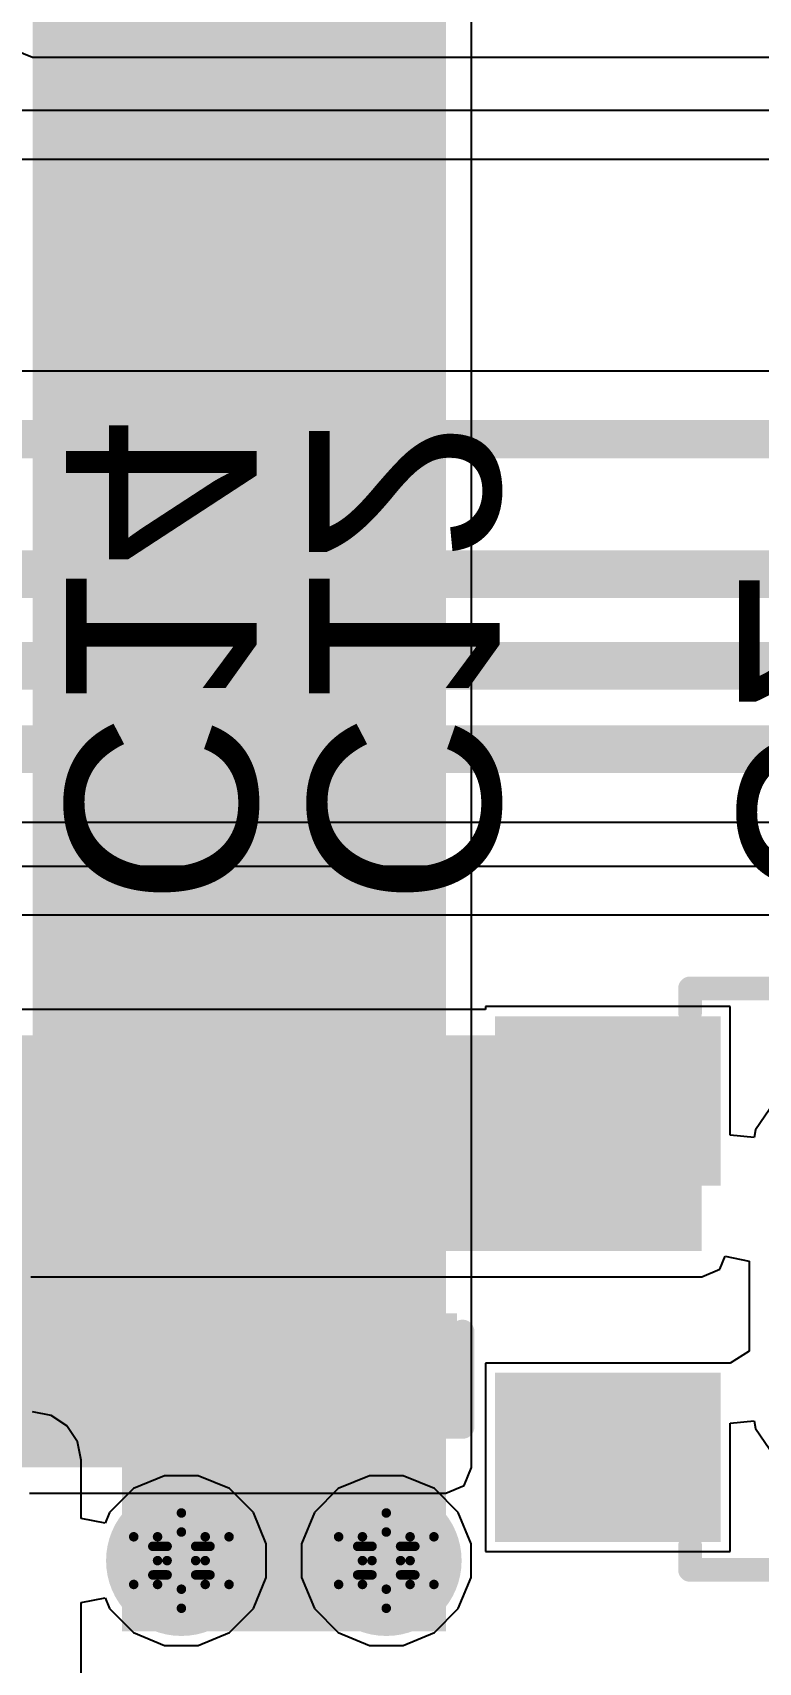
# Model space of a CAD drawing. Header units: inches. Extents: x -2.7 to 10.9, y -2.9 to 7.4.
# Drawn here: x 0.305 to 0.4573, y -2.0914 to -1.7494 of the extents above; entities that cross this region are included whole.
import ezdxf

# ---------------------------------------------------------------- set-up
doc = ezdxf.new("R2010")
doc.units = ezdxf.units.IN
doc.header["$MEASUREMENT"] = 0
for name, color, linetype in [('Board Outline', 216, 'Continuous'), ('Bottom Layer', 5, 'Continuous'), ('Bottom Overlay', 54, 'Continuous'), ('Bottom Paste', 16, 'Continuous'), ('Bottom Solder', 6, 'Continuous'), ('Drill Drawing', 1, 'Continuous'), ('Layer 2', 16, 'Continuous'), ('Layer 3', 76, 'Continuous'), ('Top Layer', 1, 'Continuous'), ('Top Solder', 216, 'Continuous'), ('Via Holes', 16, 'Continuous')]:
    doc.layers.add(name, color=color, linetype=linetype)
doc.styles.add('Arial', font='', dxfattribs={"height": 0.2})
doc.styles.get('Arial').set_extended_font_data('Arial')

# ---------------------------------------------------------------- blocks, each defined once
blk = doc.blocks.new('SOT_25_5_B_139')
at = {"layer": 'Bottom Layer'}
for points in [[(-0.06693, 0.05118), (-0.02756, 0.05118), (-0.02756, 0.02362), (-0.06693, 0.02362)], [(0.02756, 0.05118), (0.06693, 0.05118), (0.06693, 0.02362), (0.02756, 0.02362)], [(-0.06693, 0.01378), (-0.02756, 0.01378), (-0.02756, -0.01378), (-0.06693, -0.01378)], [(-0.06693, -0.02362), (-0.02756, -0.02362), (-0.02756, -0.05118), (-0.06693, -0.05118)], [(0.02756, -0.02362), (0.06693, -0.02362), (0.06693, -0.05118), (0.02756, -0.05118)]]:
    blk.add_hatch(color=5, dxfattribs=at).paths.add_polyline_path(points)
at = {"layer": 'Bottom Paste'}
for points in [[(-0.06693, 0.05118), (-0.02756, 0.05118), (-0.02756, 0.02362), (-0.06693, 0.02362)], [(0.02756, 0.05118), (0.06693, 0.05118), (0.06693, 0.02362), (0.02756, 0.02362)], [(-0.06693, 0.01378), (-0.02756, 0.01378), (-0.02756, -0.01378), (-0.06693, -0.01378)], [(-0.06693, -0.02362), (-0.02756, -0.02362), (-0.02756, -0.05118), (-0.06693, -0.05118)], [(0.02756, -0.02362), (0.06693, -0.02362), (0.06693, -0.05118), (0.02756, -0.05118)]]:
    blk.add_hatch(color=16, dxfattribs=at).paths.add_polyline_path(points)
at = {"layer": 'Bottom Solder'}
for points in [[(-0.07093, 0.05518), (-0.02356, 0.05518), (-0.02356, 0.01962), (-0.07093, 0.01962)], [(0.02356, 0.05518), (0.07093, 0.05518), (0.07093, 0.01962), (0.02356, 0.01962)], [(-0.07093, 0.01778), (-0.02356, 0.01778), (-0.02356, -0.01778), (-0.07093, -0.01778)], [(-0.07093, -0.01962), (-0.02356, -0.01962), (-0.02356, -0.05518), (-0.07093, -0.05518)], [(0.02356, -0.01962), (0.07093, -0.01962), (0.07093, -0.05518), (0.02356, -0.05518)]]:
    blk.add_hatch(color=6, dxfattribs=at).paths.add_polyline_path(points)
at = {"layer": 'Bottom Overlay'}
for points in [[(-0.03, 0.061, 0.005, 0.005, 0), (-0.03, 0.056, 0.005, 0.005, 0)], [(0.03, 0.061, 0.005, 0.005, 0), (-0.03, 0.061, 0.005, 0.005, 0)], [(0.03, 0.061, 0.005, 0.005, 0), (0.03, 0.056, 0.005, 0.005, 0)], [(-0.078, -0.032, 0.005, 0.005, 0), (-0.078, -0.042, 0.005, 0.005, 0)], [(-0.073, -0.037, 0.005, 0.005, 0), (-0.078, -0.032, 0.005, 0.005, 0)], [(-0.073, -0.037, 0.005, 0.005, 0), (-0.078, -0.042, 0.005, 0.005, 0)], [(-0.03, -0.056, 0.005, 0.005, 0), (-0.03, -0.061, 0.005, 0.005, 0)], [(0.03, -0.056, 0.005, 0.005, 0), (0.03, -0.061, 0.005, 0.005, 0)], [(0.03, -0.061, 0.005, 0.005, 0), (-0.03, -0.061, 0.005, 0.005, 0)]]:
    blk.add_lwpolyline(points, format="xyseb", dxfattribs=at)
for points in [[(-0.03125, 0.061, 0.0025, 0.0025, 1), (-0.02875, 0.061, 0.0025, 0.0025, 1)], [(-0.03125, 0.061, 0.0025, 0.0025, 1), (-0.02875, 0.061, 0.0025, 0.0025, 1)], [(0.02875, 0.061, 0.0025, 0.0025, 1), (0.03125, 0.061, 0.0025, 0.0025, 1)], [(0.02875, 0.061, 0.0025, 0.0025, 1), (0.03125, 0.061, 0.0025, 0.0025, 1)], [(-0.03125, 0.056, 0.0025, 0.0025, 1), (-0.02875, 0.056, 0.0025, 0.0025, 1)], [(0.02875, 0.056, 0.0025, 0.0025, 1), (0.03125, 0.056, 0.0025, 0.0025, 1)], [(-0.07925, -0.032, 0.0025, 0.0025, 1), (-0.07675, -0.032, 0.0025, 0.0025, 1)], [(-0.07925, -0.032, 0.0025, 0.0025, 1), (-0.07675, -0.032, 0.0025, 0.0025, 1)], [(-0.07425, -0.037, 0.0025, 0.0025, 1), (-0.07175, -0.037, 0.0025, 0.0025, 1)], [(-0.07425, -0.037, 0.0025, 0.0025, 1), (-0.07175, -0.037, 0.0025, 0.0025, 1)], [(-0.07925, -0.042, 0.0025, 0.0025, 1), (-0.07675, -0.042, 0.0025, 0.0025, 1)], [(-0.07925, -0.042, 0.0025, 0.0025, 1), (-0.07675, -0.042, 0.0025, 0.0025, 1)], [(-0.03125, -0.056, 0.0025, 0.0025, 1), (-0.02875, -0.056, 0.0025, 0.0025, 1)], [(0.02875, -0.056, 0.0025, 0.0025, 1), (0.03125, -0.056, 0.0025, 0.0025, 1)], [(-0.03125, -0.061, 0.0025, 0.0025, 1), (-0.02875, -0.061, 0.0025, 0.0025, 1)], [(-0.03125, -0.061, 0.0025, 0.0025, 1), (-0.02875, -0.061, 0.0025, 0.0025, 1)], [(0.02875, -0.061, 0.0025, 0.0025, 1), (0.03125, -0.061, 0.0025, 0.0025, 1)], [(0.02875, -0.061, 0.0025, 0.0025, 1), (0.03125, -0.061, 0.0025, 0.0025, 1)]]:
    blk.add_lwpolyline(points, format="xyseb", close=True, dxfattribs=at)
blk = doc.blocks.new('IND_0402_B_256')
at = {"layer": 'Bottom Layer'}
for points in [[(-0.02165, 0.01181), (-0.00591, 0.01181), (-0.00591, -0.01181), (-0.02165, -0.01181)], [(0.00591, 0.01181), (0.02165, 0.01181), (0.02165, -0.01181), (0.00591, -0.01181)]]:
    blk.add_hatch(color=5, dxfattribs=at).paths.add_polyline_path(points)
at = {"layer": 'Bottom Paste'}
for points in [[(-0.02165, 0.01181), (-0.00591, 0.01181), (-0.00591, -0.01181), (-0.02165, -0.01181)], [(0.00591, 0.01181), (0.02165, 0.01181), (0.02165, -0.01181), (0.00591, -0.01181)]]:
    blk.add_hatch(color=16, dxfattribs=at).paths.add_polyline_path(points)
at = {"layer": 'Bottom Solder'}
for points in [[(-0.02565, 0.01581), (-0.00191, 0.01581), (-0.00191, -0.01581), (-0.02565, -0.01581)], [(0.00191, 0.01581), (0.02565, 0.01581), (0.02565, -0.01581), (0.00191, -0.01581)]]:
    blk.add_hatch(color=6, dxfattribs=at).paths.add_polyline_path(points)
at = {"layer": 'Bottom Overlay'}
for points in [[(-0.028, -0.018, 0.00787, 0.00787, 0), (-0.028, 0.018, 0.00787, 0.00787, 0)], [(-0.012, 0.018, 0.00787, 0.00787, 0), (-0.028, 0.018, 0.00787, 0.00787, 0)], [(0.028, 0.018, 0.00787, 0.00787, 0), (-0.012, 0.018, 0.00787, 0.00787, 0)], [(0.028, -0.018, 0.00787, 0.00787, 0), (0.028, 0.018, 0.00787, 0.00787, 0)], [(-0.012, -0.018, 0.00787, 0.00787, 0), (-0.028, -0.018, 0.00787, 0.00787, 0)], [(0.028, -0.018, 0.00787, 0.00787, 0), (-0.012, -0.018, 0.00787, 0.00787, 0)]]:
    blk.add_lwpolyline(points, format="xyseb", dxfattribs=at)
for points in [[(-0.02997, 0.018, 0.00394, 0.00394, 1), (-0.02603, 0.018, 0.00394, 0.00394, 1)], [(-0.02997, 0.018, 0.00394, 0.00394, 1), (-0.02603, 0.018, 0.00394, 0.00394, 1)], [(-0.01397, 0.018, 0.00394, 0.00394, 1), (-0.01003, 0.018, 0.00394, 0.00394, 1)], [(-0.01397, 0.018, 0.00394, 0.00394, 1), (-0.01003, 0.018, 0.00394, 0.00394, 1)], [(0.02603, 0.018, 0.00394, 0.00394, 1), (0.02997, 0.018, 0.00394, 0.00394, 1)], [(0.02603, 0.018, 0.00394, 0.00394, 1), (0.02997, 0.018, 0.00394, 0.00394, 1)], [(-0.02997, -0.018, 0.00394, 0.00394, 1), (-0.02603, -0.018, 0.00394, 0.00394, 1)], [(-0.02997, -0.018, 0.00394, 0.00394, 1), (-0.02603, -0.018, 0.00394, 0.00394, 1)], [(-0.01397, -0.018, 0.00394, 0.00394, 1), (-0.01003, -0.018, 0.00394, 0.00394, 1)], [(-0.01397, -0.018, 0.00394, 0.00394, 1), (-0.01003, -0.018, 0.00394, 0.00394, 1)], [(0.02603, -0.018, 0.00394, 0.00394, 1), (0.02997, -0.018, 0.00394, 0.00394, 1)], [(0.02603, -0.018, 0.00394, 0.00394, 1), (0.02997, -0.018, 0.00394, 0.00394, 1)]]:
    blk.add_lwpolyline(points, format="xyseb", close=True, dxfattribs=at)
blk = doc.blocks.new('C___0402_B_330')
at = {"layer": 'Bottom Layer'}
for points in [[(-0.0095, 0.0125), (-0.0095, -0.0125), (-0.0275, -0.0125), (-0.0275, 0.0125)], [(0.0275, 0.0125), (0.0275, -0.0125), (0.0095, -0.0125), (0.0095, 0.0125)]]:
    blk.add_hatch(color=5, dxfattribs=at).paths.add_polyline_path(points)
at = {"layer": 'Bottom Paste'}
for points in [[(-0.0095, 0.0125), (-0.0095, -0.0125), (-0.0275, -0.0125), (-0.0275, 0.0125)], [(0.0275, 0.0125), (0.0275, -0.0125), (0.0095, -0.0125), (0.0095, 0.0125)]]:
    blk.add_hatch(color=16, dxfattribs=at).paths.add_polyline_path(points)
at = {"layer": 'Bottom Solder'}
for points in [[(-0.00714, 0.01486), (-0.00714, -0.01486), (-0.02986, -0.01486), (-0.02986, 0.01486)], [(0.02986, 0.01486), (0.02986, -0.01486), (0.00714, -0.01486), (0.00714, 0.01486)]]:
    blk.add_hatch(color=6, dxfattribs=at).paths.add_polyline_path(points)
at = {"layer": 'Bottom Overlay'}
for points in [[(-0.031, 0.016, 0.005, 0.005, 0), (-0.011, 0.016, 0.005, 0.005, 0)], [(-0.031, 0.016, 0.005, 0.005, 0), (-0.031, -0.016, 0.005, 0.005, 0)], [(0.011, 0.016, 0.005, 0.005, 0), (0.031, 0.016, 0.005, 0.005, 0)], [(0.031, 0.016, 0.005, 0.005, 0), (0.031, -0.016, 0.005, 0.005, 0)], [(-0.031, -0.016, 0.005, 0.005, 0), (-0.011, -0.016, 0.005, 0.005, 0)], [(0.011, -0.016, 0.005, 0.005, 0), (0.031, -0.016, 0.005, 0.005, 0)]]:
    blk.add_lwpolyline(points, format="xyseb", dxfattribs=at)
for points in [[(-0.03225, 0.016, 0.0025, 0.0025, 1), (-0.02975, 0.016, 0.0025, 0.0025, 1)], [(-0.03225, 0.016, 0.0025, 0.0025, 1), (-0.02975, 0.016, 0.0025, 0.0025, 1)], [(-0.01225, 0.016, 0.0025, 0.0025, 1), (-0.00975, 0.016, 0.0025, 0.0025, 1)], [(0.00975, 0.016, 0.0025, 0.0025, 1), (0.01225, 0.016, 0.0025, 0.0025, 1)], [(0.02975, 0.016, 0.0025, 0.0025, 1), (0.03225, 0.016, 0.0025, 0.0025, 1)], [(0.02975, 0.016, 0.0025, 0.0025, 1), (0.03225, 0.016, 0.0025, 0.0025, 1)], [(-0.03225, -0.016, 0.0025, 0.0025, 1), (-0.02975, -0.016, 0.0025, 0.0025, 1)], [(-0.03225, -0.016, 0.0025, 0.0025, 1), (-0.02975, -0.016, 0.0025, 0.0025, 1)], [(-0.01225, -0.016, 0.0025, 0.0025, 1), (-0.00975, -0.016, 0.0025, 0.0025, 1)], [(0.00975, -0.016, 0.0025, 0.0025, 1), (0.01225, -0.016, 0.0025, 0.0025, 1)], [(0.02975, -0.016, 0.0025, 0.0025, 1), (0.03225, -0.016, 0.0025, 0.0025, 1)], [(0.02975, -0.016, 0.0025, 0.0025, 1), (0.03225, -0.016, 0.0025, 0.0025, 1)]]:
    blk.add_lwpolyline(points, format="xyseb", close=True, dxfattribs=at)
blk = doc.blocks.new('C___0402_B_332')
at = {"layer": 'Bottom Layer'}
for points in [[(-0.0095, 0.0125), (-0.0095, -0.0125), (-0.0275, -0.0125), (-0.0275, 0.0125)], [(0.0275, 0.0125), (0.0275, -0.0125), (0.0095, -0.0125), (0.0095, 0.0125)]]:
    blk.add_hatch(color=5, dxfattribs=at).paths.add_polyline_path(points)
at = {"layer": 'Bottom Paste'}
for points in [[(-0.0095, 0.0125), (-0.0095, -0.0125), (-0.0275, -0.0125), (-0.0275, 0.0125)], [(0.0275, 0.0125), (0.0275, -0.0125), (0.0095, -0.0125), (0.0095, 0.0125)]]:
    blk.add_hatch(color=16, dxfattribs=at).paths.add_polyline_path(points)
at = {"layer": 'Bottom Solder'}
for points in [[(-0.00714, 0.01486), (-0.00714, -0.01486), (-0.02986, -0.01486), (-0.02986, 0.01486)], [(0.02986, 0.01486), (0.02986, -0.01486), (0.00714, -0.01486), (0.00714, 0.01486)]]:
    blk.add_hatch(color=6, dxfattribs=at).paths.add_polyline_path(points)
at = {"layer": 'Bottom Overlay'}
for points in [[(-0.031, 0.016, 0.005, 0.005, 0), (-0.031, -0.016, 0.005, 0.005, 0)], [(-0.031, 0.016, 0.005, 0.005, 0), (-0.011, 0.016, 0.005, 0.005, 0)], [(0.011, 0.016, 0.005, 0.005, 0), (0.031, 0.016, 0.005, 0.005, 0)], [(0.031, 0.016, 0.005, 0.005, 0), (0.031, -0.016, 0.005, 0.005, 0)], [(-0.031, -0.016, 0.005, 0.005, 0), (-0.011, -0.016, 0.005, 0.005, 0)], [(0.011, -0.016, 0.005, 0.005, 0), (0.031, -0.016, 0.005, 0.005, 0)]]:
    blk.add_lwpolyline(points, format="xyseb", dxfattribs=at)
for points in [[(-0.03225, 0.016, 0.0025, 0.0025, 1), (-0.02975, 0.016, 0.0025, 0.0025, 1)], [(-0.03225, 0.016, 0.0025, 0.0025, 1), (-0.02975, 0.016, 0.0025, 0.0025, 1)], [(-0.01225, 0.016, 0.0025, 0.0025, 1), (-0.00975, 0.016, 0.0025, 0.0025, 1)], [(0.00975, 0.016, 0.0025, 0.0025, 1), (0.01225, 0.016, 0.0025, 0.0025, 1)], [(0.02975, 0.016, 0.0025, 0.0025, 1), (0.03225, 0.016, 0.0025, 0.0025, 1)], [(0.02975, 0.016, 0.0025, 0.0025, 1), (0.03225, 0.016, 0.0025, 0.0025, 1)], [(-0.03225, -0.016, 0.0025, 0.0025, 1), (-0.02975, -0.016, 0.0025, 0.0025, 1)], [(-0.03225, -0.016, 0.0025, 0.0025, 1), (-0.02975, -0.016, 0.0025, 0.0025, 1)], [(-0.01225, -0.016, 0.0025, 0.0025, 1), (-0.00975, -0.016, 0.0025, 0.0025, 1)], [(0.00975, -0.016, 0.0025, 0.0025, 1), (0.01225, -0.016, 0.0025, 0.0025, 1)], [(0.02975, -0.016, 0.0025, 0.0025, 1), (0.03225, -0.016, 0.0025, 0.0025, 1)], [(0.02975, -0.016, 0.0025, 0.0025, 1), (0.03225, -0.016, 0.0025, 0.0025, 1)]]:
    blk.add_lwpolyline(points, format="xyseb", close=True, dxfattribs=at)

msp = doc.modelspace()

# ---------------------------------------------------------------- hatches: boundary and pattern name
at = {"layer": 'Bottom Layer'}
for points in [[(0.44543, -2.00508), (0.44543, -1.95981), (0.26879, -1.95981), (0.26879, -2.00508)], [(0.39173, -2.08487), (0.39173, -2.02049), (0.32373, -2.02049), (0.32373, -2.08487)]]:
    msp.add_hatch(color=5, dxfattribs=at).paths.add_polyline_path(points)
h = msp.add_hatch(color=5, dxfattribs=at)
edge = h.paths.add_edge_path()
edge.add_arc((0.33623, -2.07005), 0.01181, 0, 360)
h = msp.add_hatch(color=5, dxfattribs=at)
edge = h.paths.add_edge_path()
edge.add_arc((0.37923, -2.07005), 0.01181, 0, 360)
at = {"layer": 'Bottom Solder'}
h = msp.add_hatch(color=6, dxfattribs=at)
edge = h.paths.add_edge_path()
edge.add_arc((0.33623, -2.07005), 0.01581, 0, 360)
h = msp.add_hatch(color=6, dxfattribs=at)
edge = h.paths.add_edge_path()
edge.add_arc((0.37923, -2.07005), 0.01581, 0, 360)
at = {"layer": 'Layer 2'}
h = msp.add_hatch(color=16, dxfattribs=at)
edge = h.paths.add_edge_path()
edge.add_arc((0.33623, -2.07005), 0.01181, 0, 360)
h = msp.add_hatch(color=16, dxfattribs=at)
edge = h.paths.add_edge_path()
edge.add_arc((0.37923, -2.07005), 0.01181, 0, 360)
at = {"layer": 'Layer 3'}
h = msp.add_hatch(color=76, dxfattribs=at)
edge = h.paths.add_edge_path()
edge.add_arc((0.33623, -2.07005), 0.01181, 0, 360)
h = msp.add_hatch(color=76, dxfattribs=at)
edge = h.paths.add_edge_path()
edge.add_arc((0.37923, -2.07005), 0.01181, 0, 360)
at = {"layer": 'Top Layer'}
for points in [[(0.305, -2.0505), (0.39173, -2.0505), (0.39173, -1.648), (0.305, -1.648)], [(0.10267, -2.0505), (0.39173, -2.0505), (0.39173, -1.97963), (0.10267, -1.97963)]]:
    msp.add_hatch(color=1, dxfattribs=at).paths.add_polyline_path(points)
h = msp.add_hatch(color=1, dxfattribs=at)
edge = h.paths.add_edge_path()
edge.add_arc((0.33623, -2.07005), 0.01181, 0, 360)
h = msp.add_hatch(color=1, dxfattribs=at)
edge = h.paths.add_edge_path()
edge.add_arc((0.37923, -2.07005), 0.01181, 0, 360)
at = {"layer": 'Top Solder'}
h = msp.add_hatch(color=216, dxfattribs=at)
edge = h.paths.add_edge_path()
edge.add_arc((0.33623, -2.07005), 0.01581, 0, 360)
h = msp.add_hatch(color=216, dxfattribs=at)
edge = h.paths.add_edge_path()
edge.add_arc((0.37923, -2.07005), 0.01581, 0, 360)
at = {"layer": 'Via Holes'}
h = msp.add_hatch(color=7, dxfattribs=at)
edge = h.paths.add_edge_path()
edge.add_arc((0.33623, -2.07005), 0.00591, 0, 360)
h = msp.add_hatch(color=7, dxfattribs=at)
edge = h.paths.add_edge_path()
edge.add_arc((0.37923, -2.07005), 0.00591, 0, 360)

# ---------------------------------------------------------------- linework, layer by layer
at = {"layer": 'Board Outline'}
msp.add_lwpolyline([(2.84412, -0.24125, 0.005, 0.005, -0.741893), (-2.49969, -1.37795, 0.005, 0.005, 0)], format="xyseb", dxfattribs=at)
at = {"layer": 'Bottom Layer'}
for p, q in [((0.30117, -1.75303), (0.305, -1.75462)), ((0.305, -1.75462), (0.62307, -1.75462)), ((0.60755, -1.82048), (-0.60409, -1.82048)), ((0.25585, -1.91509), (0.65783, -1.91509)), ((0.40006, -1.9544), (0.28862, -1.9544)), ((0.45143, -1.95381), (0.40006, -1.95381)), ((0.40006, -1.95381), (0.40006, -1.9544)), ((0.45143, -1.98076), (0.45143, -1.95381)), ((0.46061, -1.9739), (0.45674, -1.97969)), ((0.45674, -1.97969), (0.45643, -1.98126)), ((0.45643, -1.98126), (0.45143, -1.98076)), ((0.44926, -2.00891), (0.45038, -2.00619)), ((0.45038, -2.00619), (0.45538, -2.00719)), ((0.45538, -2.00719), (0.45538, -2.02609)), ((0.30461, -2.0105), (0.44543, -2.0105)), ((0.44543, -2.0105), (0.44926, -2.00891)), ((0.45538, -2.02609), (0.45143, -2.02861)), ((0.45038, -2.02861), (0.40006, -2.02861)), ((0.40006, -2.02861), (0.40006, -2.06817)), ((0.45143, -2.02861), (0.45038, -2.02861)), ((0.45143, -2.04123), (0.45643, -2.04073)), ((0.45143, -2.06817), (0.45143, -2.04123)), ((0.45643, -2.04073), (0.45674, -2.0423)), ((0.45674, -2.0423), (0.46061, -2.04809)), ((0.40006, -2.06817), (0.45143, -2.06817))]:
    msp.add_line(p, q, dxfattribs=at)
for points in [[(-0.615, -1.83475, 0.008, 0.008, 0), (0.61346, -1.83475, 0.008, 0.008, 0)], [(-1.50649, -1.8631, 0.01, 0.01, 0), (0.68552, -1.8631, 0.01, 0.01, 0)], [(-1.3433, -1.8823, 0.01, 0.01, 0), (0.67291, -1.8823, 0.01, 0.01, 0)], [(-1.3308, -1.8998, 0.01, 0.01, 0), (0.66416, -1.8998, 0.01, 0.01, 0)]]:
    msp.add_lwpolyline(points, format="xyseb", dxfattribs=at)
at = {"layer": 'Bottom Overlay'}
for points in [[(0.33623, -1.97999, 0.005, 0.005, 0), (0.33623, -1.942, 0.005, 0.005, 0)], [(0.37923, -1.97999, 0.005, 0.005, 0), (0.37923, -1.942, 0.005, 0.005, 0)]]:
    msp.add_lwpolyline(points, format="xyseb", dxfattribs=at)
for points in [[(0.33498, -1.942, 0.0025, 0.0025, 1), (0.33748, -1.942, 0.0025, 0.0025, 1)], [(0.37798, -1.942, 0.0025, 0.0025, 1), (0.38048, -1.942, 0.0025, 0.0025, 1)], [(0.33498, -1.97999, 0.0025, 0.0025, 1), (0.33748, -1.97999, 0.0025, 0.0025, 1)], [(0.37798, -1.97999, 0.0025, 0.0025, 1), (0.38048, -1.97999, 0.0025, 0.0025, 1)]]:
    msp.add_lwpolyline(points, format="xyseb", close=True, dxfattribs=at)
at = {"layer": 'Drill Drawing'}
for points in [[(0.33123, -2.06505, 0.002, 0.002, 0), (0.33623, -2.06005, 0.002, 0.002, 0)], [(0.33623, -2.06005, 0.002, 0.002, 0), (0.34123, -2.06505, 0.002, 0.002, 0)], [(0.37423, -2.06505, 0.002, 0.002, 0), (0.37923, -2.06005, 0.002, 0.002, 0)], [(0.37923, -2.06005, 0.002, 0.002, 0), (0.38423, -2.06505, 0.002, 0.002, 0)], [(0.32623, -2.06505, 0.002, 0.002, 0), (0.33123, -2.07005, 0.002, 0.002, 0)], [(0.32623, -2.06505, 0.002, 0.002, 0), (0.33123, -2.06505, 0.002, 0.002, 0)], [(0.33323, -2.06705, 0.002, 0.002, 0), (0.33623, -2.06405, 0.002, 0.002, 0)], [(0.33623, -2.06405, 0.002, 0.002, 0), (0.33923, -2.06705, 0.002, 0.002, 0)], [(0.34123, -2.06505, 0.002, 0.002, 0), (0.34623, -2.06505, 0.002, 0.002, 0)], [(0.34123, -2.07005, 0.002, 0.002, 0), (0.34623, -2.06505, 0.002, 0.002, 0)], [(0.36923, -2.06505, 0.002, 0.002, 0), (0.37423, -2.07005, 0.002, 0.002, 0)], [(0.36923, -2.06505, 0.002, 0.002, 0), (0.37423, -2.06505, 0.002, 0.002, 0)], [(0.37623, -2.06705, 0.002, 0.002, 0), (0.37923, -2.06405, 0.002, 0.002, 0)], [(0.37923, -2.06405, 0.002, 0.002, 0), (0.38223, -2.06705, 0.002, 0.002, 0)], [(0.38423, -2.06505, 0.002, 0.002, 0), (0.38923, -2.06505, 0.002, 0.002, 0)], [(0.38423, -2.07005, 0.002, 0.002, 0), (0.38923, -2.06505, 0.002, 0.002, 0)], [(0.33023, -2.06705, 0.002, 0.002, 0), (0.33323, -2.07005, 0.002, 0.002, 0)], [(0.33023, -2.06705, 0.002, 0.002, 0), (0.33323, -2.06705, 0.002, 0.002, 0)], [(0.33923, -2.06705, 0.002, 0.002, 0), (0.34223, -2.06705, 0.002, 0.002, 0)], [(0.33923, -2.07005, 0.002, 0.002, 0), (0.34223, -2.06705, 0.002, 0.002, 0)], [(0.37323, -2.06705, 0.002, 0.002, 0), (0.37623, -2.07005, 0.002, 0.002, 0)], [(0.37323, -2.06705, 0.002, 0.002, 0), (0.37623, -2.06705, 0.002, 0.002, 0)], [(0.38223, -2.06705, 0.002, 0.002, 0), (0.38523, -2.06705, 0.002, 0.002, 0)], [(0.38223, -2.07005, 0.002, 0.002, 0), (0.38523, -2.06705, 0.002, 0.002, 0)], [(0.32623, -2.07505, 0.002, 0.002, 0), (0.33123, -2.07005, 0.002, 0.002, 0)], [(0.33023, -2.07305, 0.002, 0.002, 0), (0.33323, -2.07005, 0.002, 0.002, 0)], [(0.33023, -2.07305, 0.002, 0.002, 0), (0.33323, -2.07305, 0.002, 0.002, 0)], [(0.33323, -2.07305, 0.002, 0.002, 0), (0.33623, -2.07605, 0.002, 0.002, 0)], [(0.33623, -2.07605, 0.002, 0.002, 0), (0.33923, -2.07305, 0.002, 0.002, 0)], [(0.33923, -2.07005, 0.002, 0.002, 0), (0.34223, -2.07305, 0.002, 0.002, 0)], [(0.33923, -2.07305, 0.002, 0.002, 0), (0.34223, -2.07305, 0.002, 0.002, 0)], [(0.34123, -2.07005, 0.002, 0.002, 0), (0.34623, -2.07505, 0.002, 0.002, 0)], [(0.36923, -2.07505, 0.002, 0.002, 0), (0.37423, -2.07005, 0.002, 0.002, 0)], [(0.37323, -2.07305, 0.002, 0.002, 0), (0.37623, -2.07005, 0.002, 0.002, 0)], [(0.37323, -2.07305, 0.002, 0.002, 0), (0.37623, -2.07305, 0.002, 0.002, 0)], [(0.37623, -2.07305, 0.002, 0.002, 0), (0.37923, -2.07605, 0.002, 0.002, 0)], [(0.37923, -2.07605, 0.002, 0.002, 0), (0.38223, -2.07305, 0.002, 0.002, 0)], [(0.38223, -2.07005, 0.002, 0.002, 0), (0.38523, -2.07305, 0.002, 0.002, 0)], [(0.38223, -2.07305, 0.002, 0.002, 0), (0.38523, -2.07305, 0.002, 0.002, 0)], [(0.38423, -2.07005, 0.002, 0.002, 0), (0.38923, -2.07505, 0.002, 0.002, 0)], [(0.32623, -2.07505, 0.002, 0.002, 0), (0.33123, -2.07505, 0.002, 0.002, 0)], [(0.33123, -2.07505, 0.002, 0.002, 0), (0.33623, -2.08005, 0.002, 0.002, 0)], [(0.33623, -2.08005, 0.002, 0.002, 0), (0.34123, -2.07505, 0.002, 0.002, 0)], [(0.34123, -2.07505, 0.002, 0.002, 0), (0.34623, -2.07505, 0.002, 0.002, 0)], [(0.36923, -2.07505, 0.002, 0.002, 0), (0.37423, -2.07505, 0.002, 0.002, 0)], [(0.37423, -2.07505, 0.002, 0.002, 0), (0.37923, -2.08005, 0.002, 0.002, 0)], [(0.37923, -2.08005, 0.002, 0.002, 0), (0.38423, -2.07505, 0.002, 0.002, 0)], [(0.38423, -2.07505, 0.002, 0.002, 0), (0.38923, -2.07505, 0.002, 0.002, 0)]]:
    msp.add_lwpolyline(points, format="xyseb", dxfattribs=at)
for points in [[(0.33573, -2.06005, 0.001, 0.001, 1), (0.33673, -2.06005, 0.001, 0.001, 1)], [(0.33573, -2.06005, 0.001, 0.001, 1), (0.33673, -2.06005, 0.001, 0.001, 1)], [(0.37873, -2.06005, 0.001, 0.001, 1), (0.37973, -2.06005, 0.001, 0.001, 1)], [(0.37873, -2.06005, 0.001, 0.001, 1), (0.37973, -2.06005, 0.001, 0.001, 1)], [(0.32573, -2.06505, 0.001, 0.001, 1), (0.32673, -2.06505, 0.001, 0.001, 1)], [(0.32573, -2.06505, 0.001, 0.001, 1), (0.32673, -2.06505, 0.001, 0.001, 1)], [(0.33073, -2.06505, 0.001, 0.001, 1), (0.33173, -2.06505, 0.001, 0.001, 1)], [(0.33073, -2.06505, 0.001, 0.001, 1), (0.33173, -2.06505, 0.001, 0.001, 1)], [(0.33573, -2.06405, 0.001, 0.001, 1), (0.33673, -2.06405, 0.001, 0.001, 1)], [(0.33573, -2.06405, 0.001, 0.001, 1), (0.33673, -2.06405, 0.001, 0.001, 1)], [(0.34073, -2.06505, 0.001, 0.001, 1), (0.34173, -2.06505, 0.001, 0.001, 1)], [(0.34073, -2.06505, 0.001, 0.001, 1), (0.34173, -2.06505, 0.001, 0.001, 1)], [(0.34573, -2.06505, 0.001, 0.001, 1), (0.34673, -2.06505, 0.001, 0.001, 1)], [(0.34573, -2.06505, 0.001, 0.001, 1), (0.34673, -2.06505, 0.001, 0.001, 1)], [(0.36873, -2.06505, 0.001, 0.001, 1), (0.36973, -2.06505, 0.001, 0.001, 1)], [(0.36873, -2.06505, 0.001, 0.001, 1), (0.36973, -2.06505, 0.001, 0.001, 1)], [(0.37373, -2.06505, 0.001, 0.001, 1), (0.37473, -2.06505, 0.001, 0.001, 1)], [(0.37373, -2.06505, 0.001, 0.001, 1), (0.37473, -2.06505, 0.001, 0.001, 1)], [(0.37873, -2.06405, 0.001, 0.001, 1), (0.37973, -2.06405, 0.001, 0.001, 1)], [(0.37873, -2.06405, 0.001, 0.001, 1), (0.37973, -2.06405, 0.001, 0.001, 1)], [(0.38373, -2.06505, 0.001, 0.001, 1), (0.38473, -2.06505, 0.001, 0.001, 1)], [(0.38373, -2.06505, 0.001, 0.001, 1), (0.38473, -2.06505, 0.001, 0.001, 1)], [(0.38873, -2.06505, 0.001, 0.001, 1), (0.38973, -2.06505, 0.001, 0.001, 1)], [(0.38873, -2.06505, 0.001, 0.001, 1), (0.38973, -2.06505, 0.001, 0.001, 1)], [(0.32973, -2.06705, 0.001, 0.001, 1), (0.33073, -2.06705, 0.001, 0.001, 1)], [(0.32973, -2.06705, 0.001, 0.001, 1), (0.33073, -2.06705, 0.001, 0.001, 1)], [(0.33273, -2.06705, 0.001, 0.001, 1), (0.33373, -2.06705, 0.001, 0.001, 1)], [(0.33273, -2.06705, 0.001, 0.001, 1), (0.33373, -2.06705, 0.001, 0.001, 1)], [(0.33873, -2.06705, 0.001, 0.001, 1), (0.33973, -2.06705, 0.001, 0.001, 1)], [(0.33873, -2.06705, 0.001, 0.001, 1), (0.33973, -2.06705, 0.001, 0.001, 1)], [(0.34173, -2.06705, 0.001, 0.001, 1), (0.34273, -2.06705, 0.001, 0.001, 1)], [(0.34173, -2.06705, 0.001, 0.001, 1), (0.34273, -2.06705, 0.001, 0.001, 1)], [(0.37273, -2.06705, 0.001, 0.001, 1), (0.37373, -2.06705, 0.001, 0.001, 1)], [(0.37273, -2.06705, 0.001, 0.001, 1), (0.37373, -2.06705, 0.001, 0.001, 1)], [(0.37573, -2.06705, 0.001, 0.001, 1), (0.37673, -2.06705, 0.001, 0.001, 1)], [(0.37573, -2.06705, 0.001, 0.001, 1), (0.37673, -2.06705, 0.001, 0.001, 1)], [(0.38173, -2.06705, 0.001, 0.001, 1), (0.38273, -2.06705, 0.001, 0.001, 1)], [(0.38173, -2.06705, 0.001, 0.001, 1), (0.38273, -2.06705, 0.001, 0.001, 1)], [(0.38473, -2.06705, 0.001, 0.001, 1), (0.38573, -2.06705, 0.001, 0.001, 1)], [(0.38473, -2.06705, 0.001, 0.001, 1), (0.38573, -2.06705, 0.001, 0.001, 1)], [(0.32973, -2.07305, 0.001, 0.001, 1), (0.33073, -2.07305, 0.001, 0.001, 1)], [(0.32973, -2.07305, 0.001, 0.001, 1), (0.33073, -2.07305, 0.001, 0.001, 1)], [(0.33073, -2.07005, 0.001, 0.001, 1), (0.33173, -2.07005, 0.001, 0.001, 1)], [(0.33073, -2.07005, 0.001, 0.001, 1), (0.33173, -2.07005, 0.001, 0.001, 1)], [(0.33273, -2.07005, 0.001, 0.001, 1), (0.33373, -2.07005, 0.001, 0.001, 1)], [(0.33273, -2.07005, 0.001, 0.001, 1), (0.33373, -2.07005, 0.001, 0.001, 1)], [(0.33273, -2.07305, 0.001, 0.001, 1), (0.33373, -2.07305, 0.001, 0.001, 1)], [(0.33273, -2.07305, 0.001, 0.001, 1), (0.33373, -2.07305, 0.001, 0.001, 1)], [(0.33873, -2.07005, 0.001, 0.001, 1), (0.33973, -2.07005, 0.001, 0.001, 1)], [(0.33873, -2.07005, 0.001, 0.001, 1), (0.33973, -2.07005, 0.001, 0.001, 1)], [(0.33873, -2.07305, 0.001, 0.001, 1), (0.33973, -2.07305, 0.001, 0.001, 1)], [(0.33873, -2.07305, 0.001, 0.001, 1), (0.33973, -2.07305, 0.001, 0.001, 1)], [(0.34073, -2.07005, 0.001, 0.001, 1), (0.34173, -2.07005, 0.001, 0.001, 1)], [(0.34073, -2.07005, 0.001, 0.001, 1), (0.34173, -2.07005, 0.001, 0.001, 1)], [(0.34173, -2.07305, 0.001, 0.001, 1), (0.34273, -2.07305, 0.001, 0.001, 1)], [(0.34173, -2.07305, 0.001, 0.001, 1), (0.34273, -2.07305, 0.001, 0.001, 1)], [(0.37273, -2.07305, 0.001, 0.001, 1), (0.37373, -2.07305, 0.001, 0.001, 1)], [(0.37273, -2.07305, 0.001, 0.001, 1), (0.37373, -2.07305, 0.001, 0.001, 1)], [(0.37373, -2.07005, 0.001, 0.001, 1), (0.37473, -2.07005, 0.001, 0.001, 1)], [(0.37373, -2.07005, 0.001, 0.001, 1), (0.37473, -2.07005, 0.001, 0.001, 1)], [(0.37573, -2.07005, 0.001, 0.001, 1), (0.37673, -2.07005, 0.001, 0.001, 1)], [(0.37573, -2.07005, 0.001, 0.001, 1), (0.37673, -2.07005, 0.001, 0.001, 1)], [(0.37573, -2.07305, 0.001, 0.001, 1), (0.37673, -2.07305, 0.001, 0.001, 1)], [(0.37573, -2.07305, 0.001, 0.001, 1), (0.37673, -2.07305, 0.001, 0.001, 1)], [(0.38173, -2.07005, 0.001, 0.001, 1), (0.38273, -2.07005, 0.001, 0.001, 1)], [(0.38173, -2.07005, 0.001, 0.001, 1), (0.38273, -2.07005, 0.001, 0.001, 1)], [(0.38173, -2.07305, 0.001, 0.001, 1), (0.38273, -2.07305, 0.001, 0.001, 1)], [(0.38173, -2.07305, 0.001, 0.001, 1), (0.38273, -2.07305, 0.001, 0.001, 1)], [(0.38373, -2.07005, 0.001, 0.001, 1), (0.38473, -2.07005, 0.001, 0.001, 1)], [(0.38373, -2.07005, 0.001, 0.001, 1), (0.38473, -2.07005, 0.001, 0.001, 1)], [(0.38473, -2.07305, 0.001, 0.001, 1), (0.38573, -2.07305, 0.001, 0.001, 1)], [(0.38473, -2.07305, 0.001, 0.001, 1), (0.38573, -2.07305, 0.001, 0.001, 1)], [(0.32573, -2.07505, 0.001, 0.001, 1), (0.32673, -2.07505, 0.001, 0.001, 1)], [(0.32573, -2.07505, 0.001, 0.001, 1), (0.32673, -2.07505, 0.001, 0.001, 1)], [(0.33073, -2.07505, 0.001, 0.001, 1), (0.33173, -2.07505, 0.001, 0.001, 1)], [(0.33073, -2.07505, 0.001, 0.001, 1), (0.33173, -2.07505, 0.001, 0.001, 1)], [(0.33573, -2.07605, 0.001, 0.001, 1), (0.33673, -2.07605, 0.001, 0.001, 1)], [(0.33573, -2.07605, 0.001, 0.001, 1), (0.33673, -2.07605, 0.001, 0.001, 1)], [(0.34073, -2.07505, 0.001, 0.001, 1), (0.34173, -2.07505, 0.001, 0.001, 1)], [(0.34073, -2.07505, 0.001, 0.001, 1), (0.34173, -2.07505, 0.001, 0.001, 1)], [(0.34573, -2.07505, 0.001, 0.001, 1), (0.34673, -2.07505, 0.001, 0.001, 1)], [(0.34573, -2.07505, 0.001, 0.001, 1), (0.34673, -2.07505, 0.001, 0.001, 1)], [(0.36873, -2.07505, 0.001, 0.001, 1), (0.36973, -2.07505, 0.001, 0.001, 1)], [(0.36873, -2.07505, 0.001, 0.001, 1), (0.36973, -2.07505, 0.001, 0.001, 1)], [(0.37373, -2.07505, 0.001, 0.001, 1), (0.37473, -2.07505, 0.001, 0.001, 1)], [(0.37373, -2.07505, 0.001, 0.001, 1), (0.37473, -2.07505, 0.001, 0.001, 1)], [(0.37873, -2.07605, 0.001, 0.001, 1), (0.37973, -2.07605, 0.001, 0.001, 1)], [(0.37873, -2.07605, 0.001, 0.001, 1), (0.37973, -2.07605, 0.001, 0.001, 1)], [(0.38373, -2.07505, 0.001, 0.001, 1), (0.38473, -2.07505, 0.001, 0.001, 1)], [(0.38373, -2.07505, 0.001, 0.001, 1), (0.38473, -2.07505, 0.001, 0.001, 1)], [(0.38873, -2.07505, 0.001, 0.001, 1), (0.38973, -2.07505, 0.001, 0.001, 1)], [(0.38873, -2.07505, 0.001, 0.001, 1), (0.38973, -2.07505, 0.001, 0.001, 1)], [(0.33573, -2.08005, 0.001, 0.001, 1), (0.33673, -2.08005, 0.001, 0.001, 1)], [(0.33573, -2.08005, 0.001, 0.001, 1), (0.33673, -2.08005, 0.001, 0.001, 1)], [(0.37873, -2.08005, 0.001, 0.001, 1), (0.37973, -2.08005, 0.001, 0.001, 1)], [(0.37873, -2.08005, 0.001, 0.001, 1), (0.37973, -2.08005, 0.001, 0.001, 1)]]:
    msp.add_lwpolyline(points, format="xyseb", close=True, dxfattribs=at)
at = {"layer": 'Layer 3'}
for p, q in [((0.6198, -1.7658), (0.20681, -1.7658)), ((0.20681, -1.776), (0.6198, -1.776)), ((0.52838, -1.92438), (-1.06062, -1.92438)), ((0.20384, -1.93458), (0.52416, -1.93458)), ((0.3089, -2.03958), (0.305, -2.0388)), ((0.31221, -2.04179), (0.3089, -2.03958)), ((0.31442, -2.0451), (0.31221, -2.04179)), ((0.3152, -2.049), (0.31442, -2.0451)), ((0.3152, -2.06123), (0.3152, -2.049)), ((0.32615, -2.05495), (0.32114, -2.05996)), ((0.33269, -2.05223), (0.32615, -2.05495)), ((0.33978, -2.05223), (0.33269, -2.05223)), ((0.34632, -2.05495), (0.33978, -2.05223)), ((0.35133, -2.05996), (0.34632, -2.05495)), ((0.36915, -2.05495), (0.36414, -2.05996)), ((0.37569, -2.05223), (0.36915, -2.05495)), ((0.38278, -2.05223), (0.37569, -2.05223)), ((0.38932, -2.05495), (0.38278, -2.05223)), ((0.39433, -2.05996), (0.38932, -2.05495)), ((0.3202, -2.06222), (0.3152, -2.06123)), ((0.32114, -2.05996), (0.3202, -2.06222)), ((0.35405, -2.0665), (0.35133, -2.05996)), ((0.36414, -2.05996), (0.36142, -2.0665)), ((0.39705, -2.0665), (0.39433, -2.05996)), ((0.35405, -2.07359), (0.35405, -2.0665)), ((0.36142, -2.0665), (0.36142, -2.07359)), ((0.39705, -2.07359), (0.39705, -2.0665)), ((0.35133, -2.08013), (0.35405, -2.07359)), ((0.36142, -2.07359), (0.36414, -2.08013)), ((0.39433, -2.08013), (0.39705, -2.07359)), ((0.3152, -2.07886), (0.3202, -2.07787)), ((0.3152, -2.32861), (0.3152, -2.07886)), ((0.3202, -2.07787), (0.32114, -2.08013)), ((0.32114, -2.08013), (0.32615, -2.08514)), ((0.34632, -2.08514), (0.35133, -2.08013)), ((0.36414, -2.08013), (0.36915, -2.08514)), ((0.38932, -2.08514), (0.39433, -2.08013)), ((0.32615, -2.08514), (0.33269, -2.08786)), ((0.33978, -2.08786), (0.34632, -2.08514)), ((0.36915, -2.08514), (0.37569, -2.08786)), ((0.38278, -2.08786), (0.38932, -2.08514)), ((0.33269, -2.08786), (0.33978, -2.08786)), ((0.37569, -2.08786), (0.38278, -2.08786))]:
    msp.add_line(p, q, dxfattribs=at)
at = {"layer": 'Top Layer'}
for p, q in [((0.39714, -2.0505), (0.39714, -1.648)), ((0.39556, -2.05432), (0.39714, -2.0505)), ((0.39173, -2.05591), (0.39556, -2.05432)), ((0.30438, -2.05591), (0.39173, -2.05591))]:
    msp.add_line(p, q, dxfattribs=at)

# ---------------------------------------------------------------- block references
for name, p, rotation in [('SOT_25_5_B_139', (0.47299, -2.01099), 180), ('IND_0402_B_256', (0.28679, -2.01099), 270), ('C___0402_B_330', (0.33623, -2.01099), 90), ('C___0402_B_332', (0.37923, -2.01099), 90)]:
    msp.add_blockref(name, p, dxfattribs=dict(rotation=rotation))

# ---------------------------------------------------------------- texts
at = {"layer": 'Bottom Overlay', "style": 'Arial', "text_generation_flag": 2}
for s, p in [('C14', (0.312, -1.93268)), ('C12', (0.363, -1.93268)), ('U2', (0.45323, -1.93295))]:
    msp.add_text(s, height=0.04, rotation=270, dxfattribs=at).set_placement(p)

doc.saveas('drawing.dxf')
